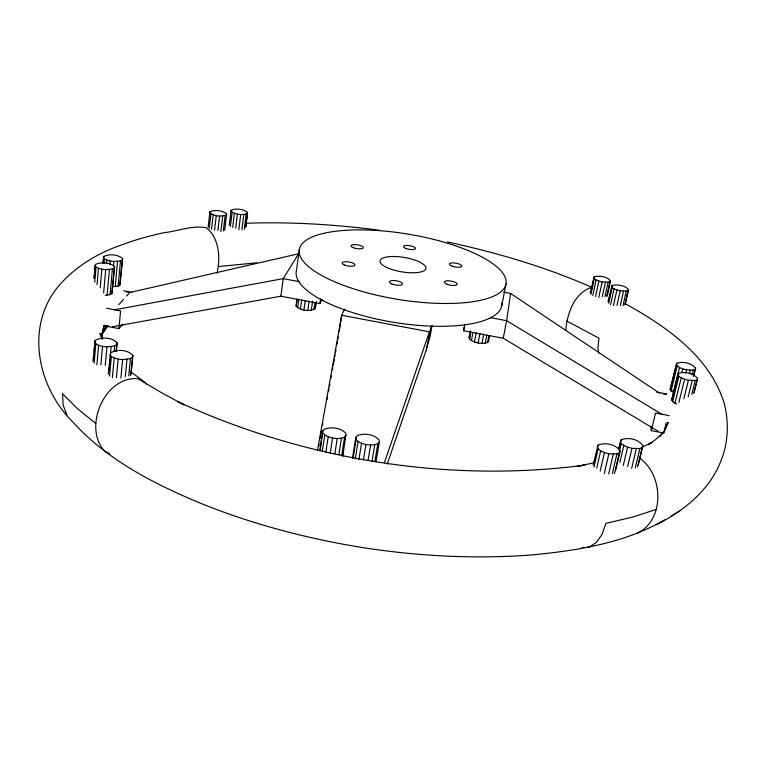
<?xml version="1.0" encoding="UTF-8"?>
<svg xmlns="http://www.w3.org/2000/svg" width="766" height="766" viewBox="0 0 766 766"><rect width="100%" height="100%" fill="white"/><g stroke="black" fill="none" stroke-linecap="round" stroke-linejoin="round"><path stroke-width="1.15" d="M101.974 337.71L101.993 334.436L104.224 325.11L101.801 335.441L106.148 326.479L102.826 332.252M217.027 273.213C220.455 257.912 219.459 238.197 206.293 227.703C192.113 225.166 177.635 231.246 163.522 232.778C149.925 235.88 136.367 239.337 123.345 244.364C97.857 252.761 74.053 267.095 56.962 288.035C25.039 328.595 38.156 388.238 73.23 422.411C107.585 460.27 154.225 483.949 200.778 503.367C253.565 524.662 308.937 539.101 365.123 547.977C420.735 556.413 477.256 559.218 533.366 554.804C578.407 550.361 624.941 542.998 664.582 519.884M245.733 227.406L247.542 212.345C243.1 209.003 236.158 208.026 231.035 210.267L229.254 225.348M93.883 278.508L95.424 264.471C101.275 261.78 109.892 262.163 114.632 266.779L111.913 293.55L110.093 294.594L105.268 295.255M94.323 277.235L94.62 273.759M94.917 270.274L95.319 265.639M94.745 282.204L96.056 267.056L94.984 265.725M97.043 284.598L98.469 268.282L96.056 267.056M92.916 361.514L95.118 340.439C101.6 336.724 112.066 337.164 117.169 342.948L116.422 350.914M93.519 358.68L93.816 355.261M94.218 350.704L94.62 346.146M94.917 342.718L95.118 340.439M100.212 287.853L101.859 269.192L98.469 268.282M94.122 363.266L95.846 343.8L94.62 342.086M102.855 263.351L103.764 256.418C109.528 253.805 117.935 254.235 122.637 258.697L119.927 285.048L118.156 286.053L113.435 286.675M103.257 262.135L103.764 256.418M104.013 263.514L104.425 258.918L103.353 257.625M96.88 364.827L98.613 345.332L95.846 343.8M103.63 292.966L105.708 269.651L112.411 269.019L114.239 268.033L114.632 266.779M106.503 263.552L106.809 260.105L104.425 258.918M100.863 364.788L102.52 346.433L98.613 345.332M107.116 295.207L109.414 269.594M109.835 264.442L110.151 260.995L106.809 260.105M110.093 294.594L112.411 269.019M113.512 266.041L113.923 261.455L120.492 260.861L122.273 259.913L122.637 258.697M105.268 365.277L106.943 346.931L114.632 345.935L116.729 344.595L117.169 342.948M111.913 293.55L114.239 268.033M115.245 286.637L117.562 261.407M108.265 374.306L110.543 352.935C117.074 349.009 127.75 349.564 132.911 355.462L131.091 373.885M108.839 371.405L109.155 367.939M109.471 364.472L109.902 359.857M110.247 357.061L111.194 346.759M109.528 376.125L111.357 356.42L110.074 354.639M118.156 286.053L120.492 260.861M119.927 285.048L122.273 259.913M114.105 351.651L114.632 345.935M112.353 377.724L114.201 357.99L111.357 356.42M116.087 351.441L116.729 344.595M105.028 325.943L118.931 328.604L120.588 310.9L106.627 308.238M116.413 377.695L118.175 359.12L114.201 357.99M120.884 378.193L122.656 359.627L130.421 358.565L132.499 357.167L132.911 355.462M125.279 376.815L126.965 359.426M128.726 375.915L130.421 358.565M130.689 375.627L132.499 357.167M231.035 210.267L230.939 211.244C235.363 214.624 242.372 215.61 247.485 213.321M226.64 213.838L226.525 214.834C221.355 217.113 214.231 216.213 209.788 212.728L209.932 211.742C215.112 209.511 222.169 210.391 226.64 213.838L224.697 230.24M208.161 226.975L209.932 211.742M209.262 228.354L210.937 213.8M211.521 229.369L213.197 214.806M214.547 230.145L216.242 215.572M217.879 230.556L219.583 215.993M220.876 231.667L222.714 215.993M223.327 231.026L225.156 215.591M230.422 226.43L232.117 212.297M232.682 227.435L234.386 213.283M235.689 228.191L237.403 214.049M238.829 229.781L240.706 214.461M241.903 229.771L243.789 214.47M637.781 533.05C665.309 519.214 663.308 474.03 639.103 457.781M244.277 229.35L246.164 214.068M245.8 226.401L247.542 212.345M565.729 330.031C567.29 313.945 573.667 294.699 589.696 287.949L592.051 288.179M112.487 326.766L280.844 296.203L283.219 278.632L298.587 253.776L129.827 292.526M299.506 248.51L296.49 270.302A104.186 34.298 9.4 0 0 395.256 322.572A104.186 34.298 9.4 0 0 501.96 303.173M296.882 299.161L296.126 306.276C301.009 310.498 309.723 312.126 315.305 308.554L316.301 301.651M296.126 306.276L297.093 299.362M297.629 307.712L298.759 299.64M300.377 309.014L301.68 299.765M303.939 309.962L305.251 300.712M307.779 310.412L309.1 301.172M311.283 310.297L312.614 301.067M313.926 309.646L314.922 302.733M315.707 303.738L315.305 308.554M503.731 292.152L510.616 293.445L506.652 320.695L503.224 338.237L658.3 431.363M280.844 296.203L319.929 303.585L320.609 298.903M319.767 450.552L322.754 430.894L324.401 429.219C331.429 426.605 340.774 427.696 345.983 433.403L342.89 456.258M320.245 450.312L322.754 430.894M339.271 331.228L341.703 315.247L344.614 308.957M322.314 451.27L324.794 435.002L322.888 432.924M325.866 451.93L328.193 436.812L324.794 435.002M330.223 453.194L332.559 438.066L328.193 436.812M334.866 453.692L337.222 438.573L341.454 438.248L344.595 437.147L346.184 435.442M338.898 454.506L341.454 438.248M341.674 455.684L344.595 437.147M342.699 454.171L343.063 451.863M345.073 439.177L345.437 436.869M352.494 458.125L355.845 437.319L357.396 435.624C364.444 432.914 373.76 434.198 379.046 439.828L379.342 441.886L376.049 461.534M353.088 457.915L356.075 439.378L355.845 437.319M355.261 458.891L358.076 441.475L356.075 439.378M358.89 459.571L361.533 443.303L358.076 441.475M363.457 459.677L365.937 444.558L361.533 443.303M368.092 460.175L370.591 445.056L374.775 444.72L377.849 443.61L379.342 441.886M372.075 460.979L374.775 444.72M374.947 460.988L377.849 443.61M387.242 464.014L426.212 350.11L430.971 326.431M432.072 325.569L430.3 335.604L426.212 350.11M317.43 450.58L341.703 315.247L429.42 331.85L384.388 462.645M318.704 446.482L319.125 444.127M320.178 438.248L320.6 435.892M321.021 433.537L321.442 431.181M322.496 425.302L322.917 422.947M327.13 399.412L327.551 397.056M328.604 391.177L329.026 388.822M329.447 386.466L329.868 384.111M330.922 378.232L331.343 375.876M332.396 369.997L332.817 367.642M333.239 365.286L334.292 359.407M334.713 357.052L335.135 354.696M335.556 352.341L335.977 349.985M337.03 344.106L337.452 341.751M337.873 339.395L338.294 337.05M503.224 338.237L463.545 330.73L464.627 324.889M489.666 335.604L488.564 341.339L487.588 342.526C481.623 344.422 474.384 343.053 469.529 339.108L469.06 337.653L470.343 330.759M469.529 339.108L470.812 332.205M471.416 340.621L472.928 332.559M474.441 341.981L476.184 332.75M478.147 342.948L479.889 333.717M481.948 343.398L483.71 334.168M485.271 343.245L486.812 335.182M487.588 342.526L488.909 335.623M501.826 305.423L506.02 283.784M666.037 422.937L664.084 432.388L668.144 422.257L663.959 431.354L660.033 436.591M109.509 453.568L105.143 451.605C82.221 428.251 104.425 375.962 137.803 378.663L163.417 393.82L184.012 404.841L177.702 401.643C303.69 459.552 446.99 483.25 584.697 465.173L577.305 466.216L594.607 462.76M590.28 293.062L594.234 276.756C599.615 275.54 606.844 276.44 610.559 280.787L607.151 296.212M591.457 289.605L592.463 284.933M592.97 282.597L594.234 276.756M590.94 294.221L594.282 278.767L593.612 277.637M592.788 295.446L596.139 279.973L594.282 278.767M595.546 296.557L598.916 281.065L596.139 279.973M598.792 297.371L602.181 281.869L608.166 282.204L610.559 280.787M602.277 296.662L605.437 282.271M605.006 296.576L608.166 282.204M606.796 296.03L609.966 281.687M608.003 302.015L612.044 285.526C617.511 284.234 624.826 285.249 628.608 289.634L625.343 304.092M608.846 299.966L609.334 297.744M609.832 295.523L610.808 291.08M611.306 288.859L612.044 285.526M608.711 303.212L612.158 287.604L611.45 286.446M463.545 330.73L464.569 326.134M610.607 304.466L614.083 288.839L612.158 287.604M613.432 305.596L616.917 289.95L614.083 288.839M616.984 305.308L620.23 290.774L626.262 291.109L628.053 290.563L628.608 289.634M620.249 305.711L623.514 291.185M622.997 305.615L626.262 291.109M624.778 305.05L628.053 290.563M593.066 465.115L598.064 445.084C605.207 442.135 616.065 444.223 620.106 451.155L615.548 470.669M593.899 463.411L594.684 459.973M597.547 447.373L598.064 445.084M593.966 467.164L598.15 448.752L597.241 446.741M596.724 468.093L600.678 450.801L598.15 448.752M600.199 471.042L604.431 452.572L600.678 450.801M604.326 473.426L608.855 453.788L616.927 453.932L619.34 452.83L620.106 451.155M608.692 473.895L613.25 454.267M612.369 473.532L616.927 453.932M618.478 449.403L621.073 439.837C628.158 436.936 638.748 439.1 642.894 445.802L638.279 465.077M618.966 448.886L621.073 439.837M619.426 451.385L621.283 443.428L620.326 441.465M614.504 473.551L619.34 452.83M101.495 336.542L101.993 334.436M619.838 462.511L623.83 445.429L621.283 443.428M623.285 465.412L627.584 447.172L623.83 445.429M627.641 466.618L631.96 448.369L639.878 448.522L642.195 447.449L642.894 445.802M631.672 468.227L636.278 448.847M635.253 467.873L639.878 448.522M637.571 466.762L642.195 447.449M663.844 433.049L651.301 430.636L655.533 413.027L669.293 415.651M676.234 364.472L679.499 367.527L673.371 392.642L670.154 389.492L676.751 363.256C682.956 361.217 691.459 362.969 695.643 368.13L693.661 376.096M676.751 363.256L670.154 389.492M677.201 365.966L671.093 391.043L673.142 391.11M676.637 404.017L672.653 401.652L671.696 400.053L678.417 373.396C684.727 371.242 693.431 373.09 697.644 378.385L694.188 392.24M678.417 373.396L671.696 400.053M672.653 401.652L678.877 376.202L677.9 374.651M681.951 372.324L682.793 368.896L679.499 367.527M674.97 403.299L681.223 377.81L678.877 376.202M685.733 373.31L686.575 369.882L693.278 370.131L695.174 369.365L695.643 368.13M678.868 402.428L684.584 379.227L681.223 377.81M689.419 373.741L690.262 370.313M683.837 398.789L688.433 380.223L695.25 380.463L697.175 379.668L697.644 378.385M692.148 374.689L693.278 370.131M688.155 396.903L692.186 380.664M693.469 376.202L695.174 369.365M691.794 394.366L695.25 380.463M693.709 393.542L697.175 379.668M319.929 303.585L322.074 299.42M103.314 332.281L107.613 326.546M118.931 328.604L122.694 324.267M469.06 337.653L470.075 336.485M118.778 304.696L123.508 299.477M126.668 296.002L129.033 293.397M664.103 431.718L655.074 440L648.352 444.491M656.318 524.748C683.981 510.884 710.302 489.761 721.285 459.906C728.37 442.221 728.887 422.43 724.425 404.008C710.168 356.554 666.315 326.479 625.133 303.604M648.199 444.749L651.914 442.384L642.741 446.971M671.935 515.547L680.457 510.529M656.29 509.409L632.726 517.06L605.925 523.35L602.038 534.333L596.341 542.472L589.437 546.981L587.321 547.125M114.038 309.904L283.219 278.632L299.391 281.677M218.425 266.549L256.715 262.824M582.036 547.489L584.152 547.345M246.01 223.27C290.448 221.68 334.972 224.438 379.046 230.193M365.937 444.558L370.591 445.056M332.559 438.066L337.222 438.573M118.175 359.12L122.656 359.627M102.52 346.433L106.943 346.931M110.151 260.995L113.923 261.455M101.859 269.192L105.708 269.651M490.24 317.603L506.652 320.695L662.37 414.588M123.632 290.764L131.762 292.315M656.433 392.02L666.698 393.963M126.352 291.865L128.669 292.306M663.136 393.887L666.631 394.547M105.612 325.445L109.05 326.105M447.507 241.979C496.636 252.579 545.153 266.836 591.237 287.059M598.916 281.065L602.181 281.869M616.917 289.95L620.23 290.774M682.793 368.896L686.575 369.882M684.584 379.227L688.433 380.223M627.584 447.172L631.96 448.369M604.431 452.572L608.855 453.788M566.85 321.069L598.993 338.199L597.92 347.391L598.639 353.116M510.616 293.445L659.641 393.226M130.862 371.883L145.281 382.531L146.641 384.331M95.75 423.445L77.337 408.565L62.525 393.724L63.166 405.147L66.872 415.028M102.328 338.716L99.982 333.421L102.002 339.022M102.625 338.984L101.371 333.325L101.6 337.701M650.803 425.973L651.301 430.636M338.208 283.276A104.779 33.034 9.4 0 0 505.005 286.915A104.779 33.034 9.4 0 0 364.702 229.944A104.779 33.034 9.4 0 0 338.208 283.276M353.365 247.724A6.262 1.925 8.8 0 0 363.314 247.868A6.262 1.925 8.8 0 0 354.878 244.593A6.262 1.925 8.8 0 0 353.365 247.724M405.913 248.51A6.157 1.867 9.5 0 0 415.555 248.644A6.157 1.867 9.5 0 0 407.052 245.426A6.157 1.867 9.5 0 0 405.913 248.51M452.132 266.137A6.291 1.944 10.1 0 0 461.821 266.223A6.291 1.944 10.1 0 0 452.974 262.872A6.291 1.944 10.1 0 0 452.132 266.137M447.105 284.291A6.53 2.097 10.1 0 0 457.178 284.32A6.53 2.097 10.1 0 0 448.005 280.768A6.53 2.097 10.1 0 0 447.105 284.291M392.068 284.081A6.635 2.174 9.4 0 0 402.495 284.109A6.635 2.174 9.4 0 0 393.389 280.5A6.635 2.174 9.4 0 0 392.068 284.081M344.576 265.103A6.501 2.078 8.7 0 0 354.936 265.189A6.501 2.078 8.7 0 0 346.203 261.733A6.501 2.078 8.7 0 0 344.576 265.103M389.559 268.646A23.239 7.306 9.4 0 0 425.819 268.799A23.239 7.306 9.4 0 0 393.58 256.495A23.239 7.306 9.4 0 0 389.559 268.646"/></g></svg>
